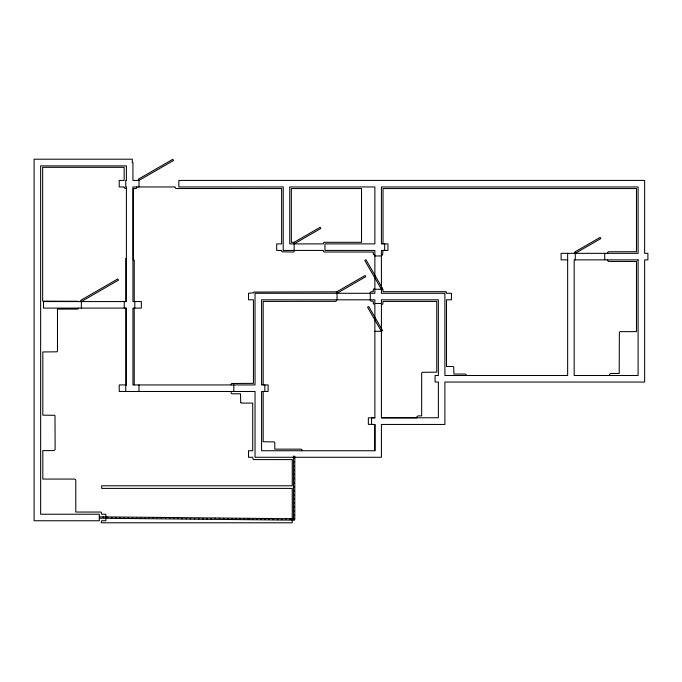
<?xml version="1.0" encoding="UTF-8"?>
<svg xmlns="http://www.w3.org/2000/svg" width="682" height="682" viewBox="0 0 682 682"><rect width="100%" height="100%" fill="white"/><g stroke="black" fill="none" stroke-linecap="round" stroke-linejoin="round"><path stroke-width="1.02" d="M381.417 417.768L438.364 417.768L438.364 382.039L435.09 382.039L435.09 375.501L438.364 375.501L438.364 299.816L381.417 299.816L381.417 303.49L374.878 303.49L374.878 299.816L261.581 299.816L261.581 384.938L268.111 384.938L268.111 391.477L261.581 391.477L261.581 450.742L374.878 450.742L374.878 424.451L368.348 424.375L368.348 417.844L374.878 417.844L374.878 304.47L373.506 303.882A1.355 1.355 0 0 1 373.344 303.541L373.284 301.418L370.454 300.839A1.355 1.355 0 0 1 370.292 300.489L370.241 292.859A1.245 1.245 0 0 1 370.897 291.879L373.284 291.683L373.293 289.816A1.245 1.245 0 0 1 373.949 288.827L374.878 288.631L374.878 250.43L324.956 250.43L324.956 243.892L374.878 243.892L374.878 186.953L289.756 186.953L289.756 243.892L294.13 243.892L320.83 228.479L320.139 227.285L293.439 242.698L294.13 243.892L294.13 250.43L283.226 250.43L283.226 186.953L178.855 186.953L178.855 180.415L644.635 180.415L644.635 253.337L647.9 253.337L647.9 259.868L644.635 259.868L644.635 382.039L444.894 382.039L444.894 424.451L381.417 424.451L381.417 457.281L255.042 457.281L255.042 391.477L119.222 391.477L119.222 384.938L126.4 384.938L126.4 308.094L43.512 308.094L43.512 301.563L126.4 301.563L126.4 186.953L125.761 186.953L125.761 180.415L126.4 180.415L126.4 165.888L40.639 165.888L40.639 514.228L99.325 514.228L99.325 520.758L34.1 520.758L34.1 159.204L132.299 159.204L132.299 162.614L132.939 162.614L132.939 180.415L138.983 180.415L173.518 160.475L172.827 159.281L138.293 179.221L138.983 180.415L138.983 186.953M78.515 308.094L78.396 308.426A1.262 1.262 0 0 1 78.166 308.733A1.262 1.262 0 0 1 77.97 308.895A1.347 1.347 0 0 1 77.501 309.091L57.484 309.117L57.484 350.787A1.364 1.364 0 0 1 57.39 351.162L57.1 351.588A1.364 1.364 0 0 1 56.794 351.81L42.813 351.963L42.813 415.15L54.475 415.312A1.262 1.262 0 0 1 54.995 415.832L55.14 449.549L53.98 450.597L42.813 450.597L42.813 479.071L74.483 479.071L75.566 479.651A1.296 1.296 0 0 1 75.762 480.119L75.787 512.046L100.467 512.054A1.364 1.364 0 0 1 100.842 512.148L100.953 512.199A1.262 1.262 0 0 1 101.482 512.728L101.644 514.228L105.855 514.228L105.855 520.758L101.644 520.758L101.166 522.787L292.228 522.796L292.228 488.406L101.686 488.406L101.686 485.789L292.228 485.789L292.228 459.608L253.772 459.583A1.33 1.33 0 0 1 253.406 459.446A1.262 1.262 0 0 1 253.099 459.225L252.715 457.281L248.504 457.281L248.504 450.742L252.715 450.742L252.715 403.096L241.692 403.096A1.245 1.245 0 0 1 241.326 403.002L241.206 402.943A1.364 1.364 0 0 1 240.993 402.798A1.245 1.245 0 0 1 240.772 402.542M81.346 301.563L118.489 280.114L117.807 278.921L80.655 300.37L81.346 301.563L81.346 308.094M337.019 293.286L365.748 276.696L365.058 275.502L336.328 292.092L337.019 293.286L337.019 299.816M381.417 331.29L382.611 330.6L368.706 306.525L367.521 307.215L381.417 331.29L374.878 331.29M575.267 253.337L600.808 238.589L600.117 237.396L574.576 252.144L575.267 253.337L575.267 259.868M381.963 255.051L381.417 255.077M126.724 188.547L124.542 188.164A1.262 1.262 0 0 1 124.38 187.968A1.33 1.33 0 0 1 124.184 187.499L124.158 186.953L119.222 186.953L119.222 180.415L124.158 180.415L124.158 167.337L42.668 167.337L42.668 301.129L77.859 301.282A1.364 1.364 0 0 1 78.166 301.504L78.217 301.563M374.878 255.077L373.668 254.693A1.262 1.262 0 0 1 373.506 254.497A1.33 1.33 0 0 1 373.31 254.028L373.284 252.025L324.496 252.016A1.245 1.245 0 0 1 324.12 251.931L324.01 251.871A1.364 1.364 0 0 1 323.524 251.436M374.878 255.972L381.417 255.972M126.724 258.418L125.761 258.418L125.761 301.563M567.646 259.868L561.107 259.868L561.107 253.337L638.096 253.337L638.096 186.953L381.417 186.953L381.417 243.892L387.956 243.892L387.956 250.43L381.417 250.43L381.417 287.582M381.417 288.631L382.917 289.441A1.364 1.364 0 0 1 383.011 289.816L383.02 291.683L445.312 291.691A1.364 1.364 0 0 1 445.687 291.785L446.113 292.067M374.878 417.768L371.545 417.768L371.545 424.451M103.033 517.212L103.715 517.212M107.176 517.254L107.867 517.254M148.642 517.664L149.332 517.664M152.794 517.706L153.476 517.706M156.937 517.749L157.627 517.749M161.08 517.791L161.77 517.791M165.232 517.834L165.914 517.834M169.375 517.877L170.065 517.877M173.526 517.911L174.208 517.911M111.319 517.988L112.01 517.988M115.471 518.03L116.162 518.03M119.614 518.064L120.305 518.064M177.67 517.953L178.36 517.953M123.766 518.107L124.448 518.107M127.909 518.149L128.6 518.149M132.052 518.192L132.743 518.192M136.204 518.235L136.894 518.235M140.347 518.277L141.038 518.277M144.499 518.311L145.181 518.311M214.992 518.329L215.674 518.329M219.135 518.371L219.826 518.371M223.287 518.405L223.969 518.405M227.43 518.448L228.12 518.448M231.573 518.491L232.264 518.491M235.725 518.533L236.407 518.533M239.868 518.576L240.558 518.576M244.02 518.618L244.702 518.618M248.163 518.652L248.853 518.652M181.813 518.687L182.503 518.687M185.964 518.729L186.655 518.729M190.108 518.763L190.798 518.763M194.259 518.806L194.941 518.806M198.402 518.849L199.093 518.849M202.545 518.891L203.236 518.891M206.697 518.934L207.388 518.934M210.84 518.976L211.531 518.976M285.485 519.028L286.167 519.028M289.628 519.07L290.319 519.07M248.163 519.343L248.853 519.343M252.306 519.386L252.996 519.386M256.458 519.428L257.148 519.428M260.601 519.471L261.291 519.471M264.752 519.505L265.434 519.505M268.896 519.548L269.586 519.548M273.039 519.59L273.729 519.59M277.19 519.633L277.881 519.633M281.334 519.675L282.024 519.675M125.761 384.938L126.4 384.938M99.231 516.828L294.13 518.763L294.113 520.144L99.222 518.209M301.58 449.532L301.154 449.242A1.364 1.364 0 0 0 300.779 449.157L274.795 449.148L274.795 442.916A1.27 1.27 0 0 0 274.684 442.516L274.505 442.217A1.27 1.27 0 0 0 274.104 441.893L263.175 441.74L263.175 391.477M240.737 402.516L240.516 393.804L232.127 393.778A1.364 1.364 0 0 1 231.539 393.497A1.27 1.27 0 0 1 231.232 393.113L231.07 391.477M336.576 292.493L336.379 292.16A1.27 1.27 0 0 0 335.987 291.836L253.823 292.067A1.364 1.364 0 0 0 253.593 292.373L253.542 292.493A1.245 1.245 0 0 0 253.448 292.859L248.504 293.286L248.504 299.816L253.44 299.816L253.44 383.344L231.761 383.497A1.364 1.364 0 0 0 231.454 383.727L231.07 384.938M301.811 449.839L301.964 450.742M294.351 243.218L294.411 243.892L323.311 243.892L323.464 242.988A1.364 1.364 0 0 1 324.018 242.434L324.12 242.391A1.245 1.245 0 0 1 324.496 242.298L361.52 242.298L361.52 188.547L291.359 188.547L291.359 242.298L293.226 242.298A1.245 1.245 0 0 1 293.601 242.391L293.712 242.451A1.364 1.364 0 0 1 294.368 243.252M609.478 375.501L609.486 374.648A1.364 1.364 0 0 1 609.58 374.273L610.654 373.472L619.213 373.463L619.367 332.322A1.27 1.27 0 0 1 619.691 331.929L619.793 331.853A1.347 1.347 0 0 1 620.262 331.657L636.494 331.631L636.494 261.47L608.642 261.445A1.364 1.364 0 0 1 607.96 261.078L607.585 259.868M607.585 253.337L607.747 252.425A1.27 1.27 0 0 1 608.071 252.033L608.173 251.956A1.347 1.347 0 0 1 608.642 251.76L636.494 251.735L636.494 188.547L383.02 188.547L383.02 243.892M604.755 253.337L604.755 259.868M567.646 253.337L567.646 375.501L444.894 375.501L444.894 293.286L381.417 293.286L381.417 289.27L364.768 260.43L365.961 259.74L382.611 288.58L381.417 289.27L374.878 289.27L374.878 293.286L255.042 293.286L255.042 384.938L132.939 384.938L132.939 308.094L141.345 308.094L141.345 301.563L132.939 301.563L132.939 186.953L175.146 186.953L175.172 187.499A1.313 1.313 0 0 0 176.203 188.522L281.623 188.547L281.623 243.892L276.687 243.892L276.687 250.43L281.623 250.43L281.649 250.976A1.296 1.296 0 0 0 281.845 251.445A1.364 1.364 0 0 0 282.007 251.641A1.279 1.279 0 0 0 282.203 251.803L293.226 252.016A1.245 1.245 0 0 0 293.601 251.931L293.712 251.871A1.364 1.364 0 0 0 294.257 251.334L294.411 250.43L323.311 250.43L323.37 251.095A1.296 1.296 0 0 0 323.532 251.445M466.394 375.501L466.394 375.228A1.364 1.364 0 0 0 466.3 374.853L465.218 374.051L453.905 374.043L453.752 367.18A1.364 1.364 0 0 0 453.547 366.899L453.095 366.592A1.364 1.364 0 0 0 452.729 366.498L446.497 366.49L446.497 299.816L451.433 299.816L451.433 293.286L446.497 293.286L446.343 292.373A1.364 1.364 0 0 0 446.139 292.084M384.682 243.892L384.682 250.43M383.02 250.43L382.636 254.693A1.364 1.364 0 0 1 381.954 255.059M381.417 329.014L381.417 304.47L381.963 304.445A1.347 1.347 0 0 0 382.432 304.249A1.262 1.262 0 0 0 382.858 303.771L383.02 301.418L436.761 301.418L436.761 372.159L422.346 372.312A1.27 1.27 0 0 0 421.953 372.636A1.364 1.364 0 0 0 421.808 372.849L421.757 372.969A1.245 1.245 0 0 0 421.664 373.335L421.655 415.884L418.04 415.884L417.017 416.574A1.364 1.364 0 0 0 416.89 416.932L416.864 417.844L381.417 417.844L381.417 330.02M374.878 424.375L374.878 450.742M336.678 293.286L336.669 292.859A1.27 1.27 0 0 0 336.558 292.467M336.678 299.816L336.098 301.197A1.355 1.355 0 0 1 335.749 301.359L263.175 301.418L263.175 384.938M294.812 456.07L294.812 519.454L293.43 519.454L293.43 456.07M294.462 457.707L294.462 458.398M294.462 461.799L294.462 462.49M294.462 465.9L294.462 466.582M294.462 469.992L294.462 470.674M294.462 474.084L294.462 474.774M294.462 478.176L294.462 478.866M294.462 482.268L294.462 482.958M294.462 486.36L294.462 487.05M294.462 490.452L294.462 491.142M294.462 494.552L294.462 495.234M294.462 498.644L294.462 499.326M294.462 502.736L294.462 503.427M294.462 506.828L294.462 507.519M294.462 510.92L294.462 511.611M294.462 515.012L294.462 515.703M294.462 519.104L294.462 519.795L293.78 519.795L293.78 519.104M264.846 384.938L264.846 391.477M233.815 384.938L233.815 391.477M138.983 384.938L138.983 391.477M136.946 186.953L136.792 187.857A1.364 1.364 0 0 1 136.238 188.403L136.136 188.445A1.245 1.245 0 0 1 135.761 188.539L133.263 188.547L133.263 260.064L134.226 260.064L134.226 301.563M134.806 301.563L134.806 308.094M134.226 308.094L134.226 384.938M125.761 308.094L125.761 391.477M124.235 301.563L124.235 308.094M301.606 449.549A1.364 1.364 0 0 1 301.836 449.856M638.096 259.868L574.176 259.868L574.176 375.501L638.096 375.501L638.096 259.868"/></g></svg>
